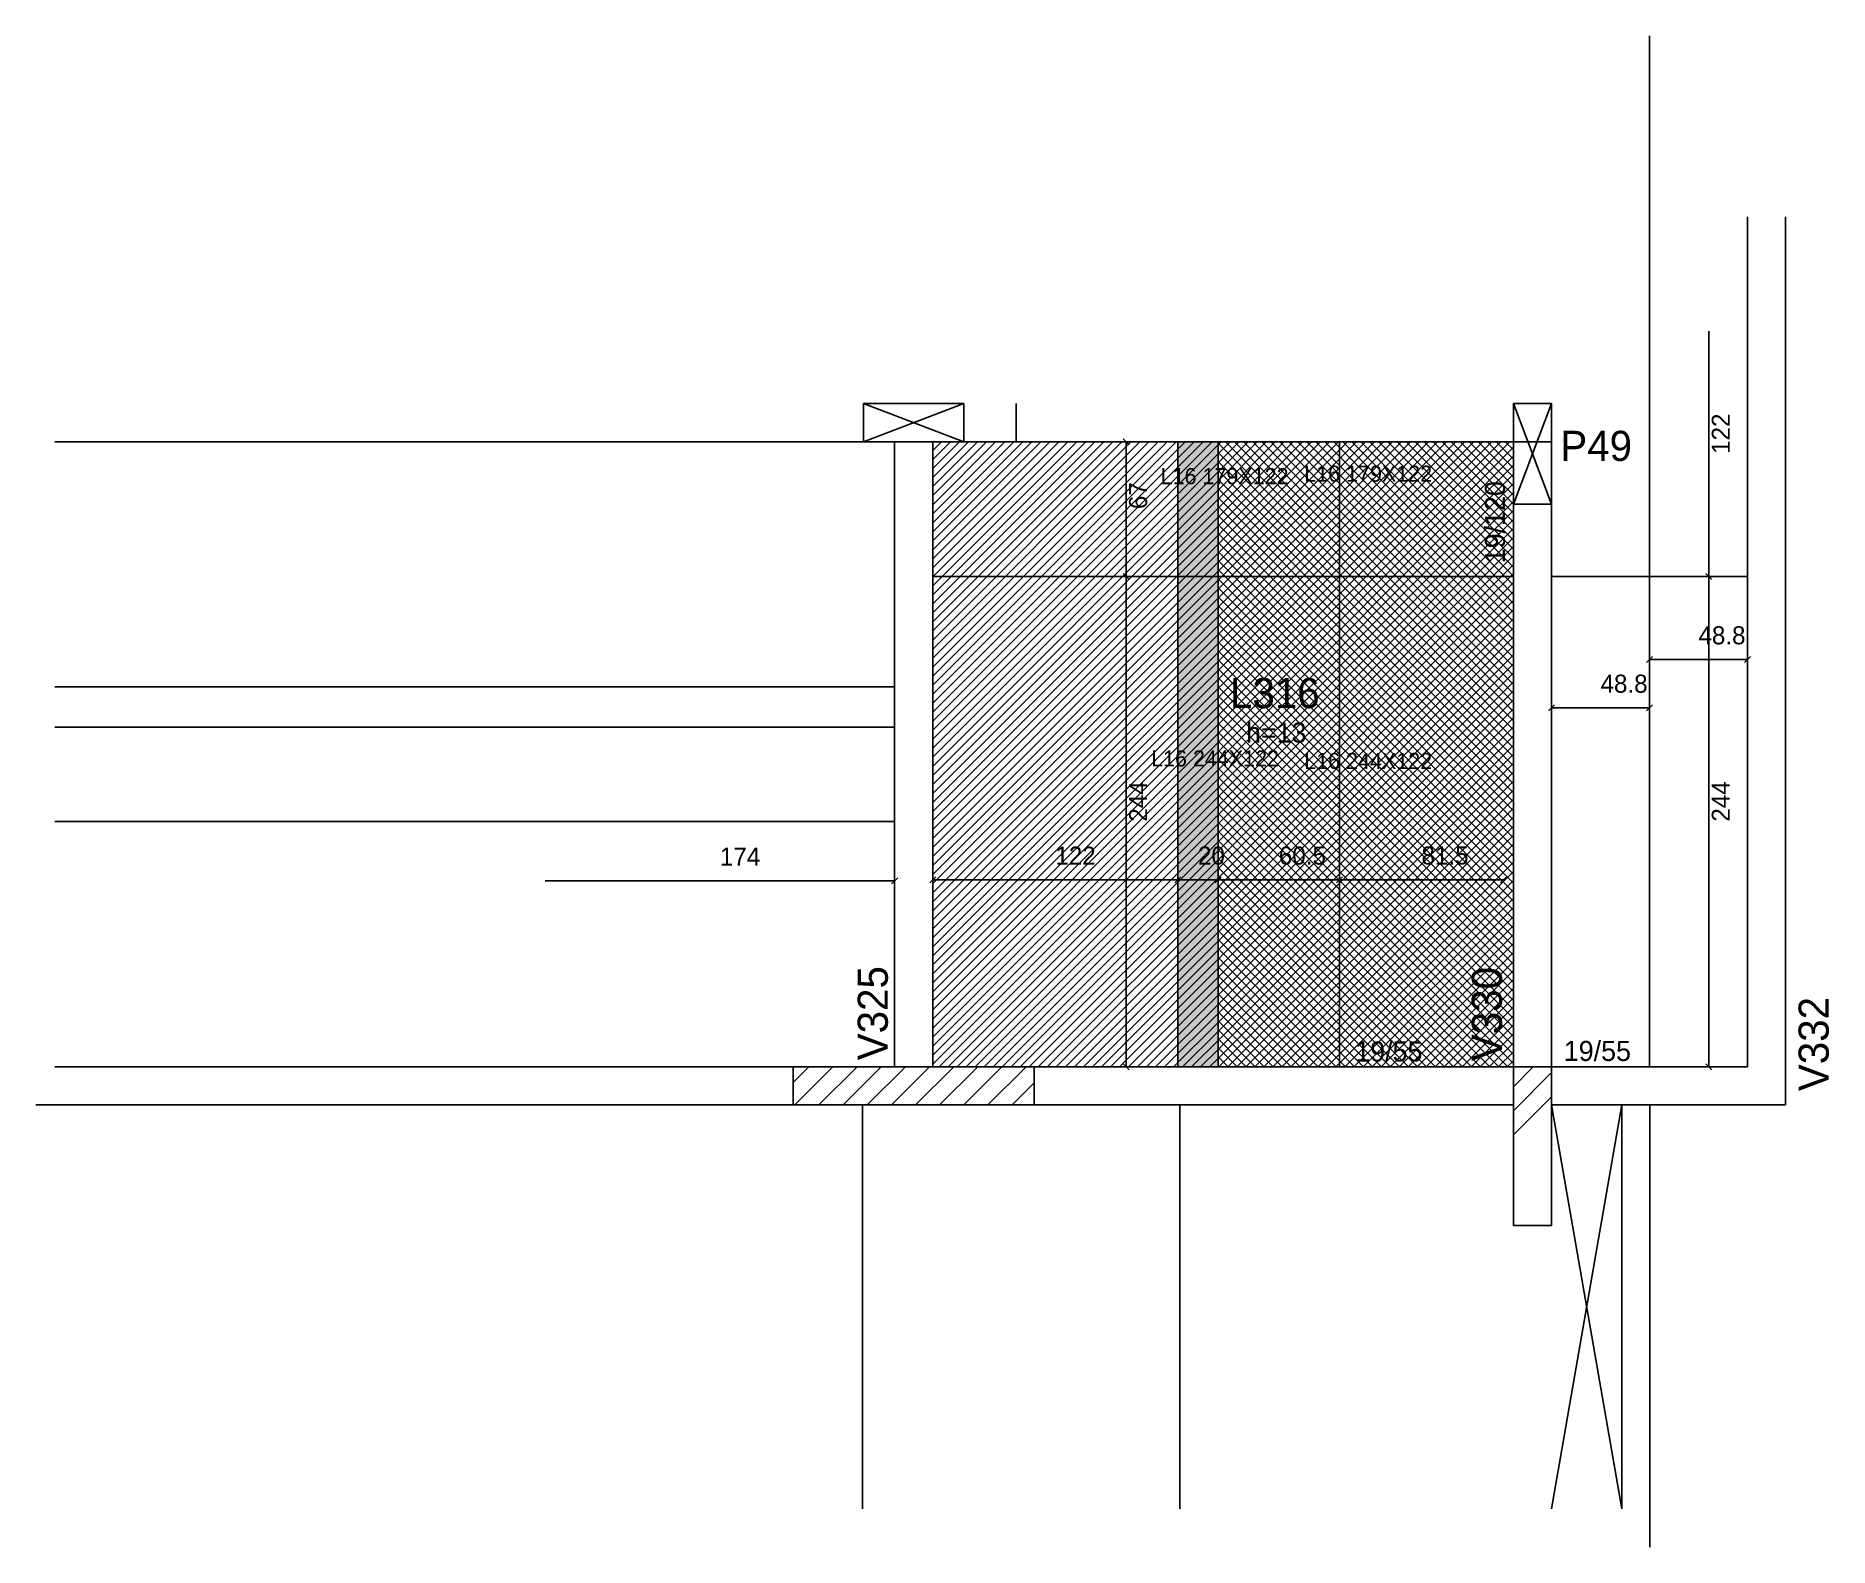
# Model space of a CAD drawing. Header units: metres. Extents: x 5343 to 6235, y 2042 to 2794.
import ezdxf

# ---------------------------------------------------------------- set-up
doc = ezdxf.new("R2010")
doc.units = ezdxf.units.M
for name, color, linetype in [('1', 7, 'Continuous'), ('3', 7, 'Continuous'), ('4', 7, 'Continuous'), ('7', 7, 'Continuous'), ('9', 7, 'Continuous'), ('AUX00', 7, 'Continuous'), ('Hachura', 7, 'Continuous'), ('Painéis', 7, 'Continuous'), ('REAPROVEITAMENTO', 7, 'Continuous')]:
    doc.layers.add(name, color=color, linetype=linetype)

msp = doc.modelspace()

# ---------------------------------------------------------------- hatches: boundary and pattern name
at = {"layer": '9'}
h = msp.add_hatch(color=7, dxfattribs=at)
h.dxf.hatch_style = 1
h.paths.add_polyline_path([(6078.07, 2280.94), (6078.07, 2280.94), (6078.07, 2480.94), (6078.07, 2480.94), (6078.07, 2280.94)])
at = {"layer": 'Hachura'}
h = msp.add_hatch(color=7, dxfattribs=at)
h.dxf.hatch_style = 1
h.paths.add_polyline_path([(5911.07, 2280.94), (5931.07, 2280.94), (5931.07, 2591.94), (5911.07, 2591.94), (5911.07, 2280.94)])
h = msp.add_hatch(dxfattribs=at)
h.set_pattern_fill('ANSI37')
h.paths.add_polyline_path([(6078.07, 2591.94), (5931.07, 2591.94), (5931.07, 2280.89), (6078.07, 2280.89), (6078.07, 2591.94)])
at = {"layer": 'REAPROVEITAMENTO'}
h = msp.add_hatch(dxfattribs=at)
h.set_pattern_fill('ANSI31')
h.paths.add_polyline_path([(5931.07, 2591.94), (5789.07, 2591.94), (5789.07, 2280.89), (5931.07, 2280.89), (5931.07, 2591.94)])

# ---------------------------------------------------------------- linework, layer by layer
at = {"layer": '1', "color": 1, "lineweight": 25}
for p, q in [((5754.57, 2591.94), (5804.57, 2610.94)), ((5804.57, 2591.94), (5754.57, 2610.94)), ((6078.07, 2560.94), (6097.07, 2610.94)), ((6097.07, 2560.94), (6078.07, 2610.94)), ((6097.07, 2060.94), (6132.07, 2261.94)), ((6097.07, 2261.94), (6132.07, 2060.94))]:
    msp.add_line(p, q, dxfattribs=at)
at = {"layer": '3', "color": 3, "lineweight": 25}
for p, q in [((6194.57, 2280.94), (6194.57, 2703.94)), ((5830.57, 2591.94), (5830.57, 2610.94)), ((5804.57, 2591.94), (6097.07, 2591.94)), ((6194.57, 2341.94), (6194.57, 2591.94)), ((5719.57, 2273.18), (5727.32, 2280.94)), ((5720.35, 2261.94), (5739.35, 2280.94)), ((5732.37, 2261.94), (5751.37, 2280.94)), ((5744.39, 2261.94), (5763.39, 2280.94)), ((5756.41, 2261.94), (5775.41, 2280.94)), ((5768.43, 2261.94), (5787.43, 2280.94)), ((5780.45, 2261.94), (5799.45, 2280.94)), ((5792.47, 2261.94), (5811.47, 2280.94)), ((5804.49, 2261.94), (5823.49, 2280.94)), ((5816.51, 2261.94), (5835.51, 2280.94)), ((6078.07, 2271.06), (6087.95, 2280.94)), ((6078.07, 2259.04), (6097.07, 2278.04)), ((5828.53, 2261.94), (5839.57, 2272.97)), ((6078.07, 2247.02), (6097.07, 2266.02))]:
    msp.add_line(p, q, dxfattribs=at)
for points in [[(6213.57, 2261.94), (6213.57, 2703.94)], [(5352.07, 2591.94), (5770.07, 2591.94)], [(5770.07, 2591.94), (5770.07, 2280.94)], [(5789.07, 2280.94), (5789.07, 2591.94)], [(6078.07, 2560.94), (6078.07, 2280.94)], [(6097.07, 2280.94), (6097.07, 2560.94)], [(5719.57, 2280.94), (5352.07, 2280.94)], [(6087.57, 2280.94), (5839.57, 2280.94)], [(6194.57, 2280.94), (6087.57, 2280.94)], [(5342.57, 2261.94), (5719.57, 2261.94)], [(5839.57, 2261.94), (6078.07, 2261.94)], [(6097.07, 2261.94), (6213.57, 2261.94)], [(6132.07, 2261.94), (6132.07, 2060.94)], [(6146.07, 2041.94), (6146.07, 2261.94)]]:
    msp.add_lwpolyline(points, dxfattribs=at)
at = {"layer": '7', "color": 7, "lineweight": 25}
for points in [[(5754.57, 2591.94), (5804.57, 2591.94), (5804.57, 2610.94), (5754.57, 2610.94), (5754.57, 2591.94)], [(6078.07, 2560.94), (6097.07, 2560.94), (6097.07, 2610.94), (6078.07, 2610.94), (6078.07, 2560.94)], [(5719.57, 2261.94), (5839.57, 2261.94), (5839.57, 2280.94), (5719.57, 2280.94), (5719.57, 2261.94)], [(6078.07, 2201.94), (6097.07, 2201.94), (6097.07, 2280.94), (6078.07, 2280.94), (6078.07, 2201.94)]]:
    msp.add_lwpolyline(points, dxfattribs=at)
at = {"layer": 'Painéis', "color": 200, "lineweight": 25}
for p, q in [((6145.82, 2793.94), (6145.82, 2280.94)), ((5911.07, 2280.94), (5911.07, 2591.94)), ((5931.07, 2280.94), (5931.07, 2591.94)), ((5991.57, 2280.94), (5991.57, 2591.94)), ((5789.07, 2524.94), (6078.07, 2524.94)), ((6097.07, 2524.94), (6194.57, 2524.94)), ((5352.07, 2469.94), (5770.07, 2469.94)), ((5352.07, 2449.94), (5770.07, 2449.94)), ((5352.07, 2402.94), (5770.07, 2402.94)), ((5754.07, 2261.94), (5754.07, 2060.94)), ((5912.07, 2261.94), (5912.07, 2060.94))]:
    msp.add_line(p, q, dxfattribs=at)
at = {"layer": 'Painéis', "color": 4, "lineweight": 25}
for p, q in [((6175.37, 2646.94), (6175.37, 2524.94)), ((5885.33, 2524.94), (5885.33, 2591.94)), ((5887.81, 2524.94), (5882.33, 2524.94)), ((5885.33, 2280.94), (5885.33, 2524.94)), ((6175.37, 2524.94), (6175.37, 2280.94)), ((6145.82, 2483.58), (6194.57, 2483.58)), ((6097.07, 2459.52), (6145.82, 2459.52)), ((6097.07, 2458.87), (6097.07, 2456.52)), ((6145.82, 2458.87), (6145.82, 2456.52)), ((5596.07, 2373.48), (5770.07, 2373.48)), ((5789.07, 2373.96), (5911.07, 2373.96)), ((5911.07, 2373.96), (5931.07, 2373.96)), ((5931.07, 2373.96), (5991.57, 2373.96)), ((5991.57, 2373.96), (6073.07, 2373.96)), ((5887.81, 2280.94), (5882.33, 2280.94))]:
    msp.add_line(p, q, dxfattribs=at)
at = {"layer": 'Painéis', "color": 0, "lineweight": 25}
for p, q in [((5886.83, 2590.44), (5883.83, 2593.44)), ((5886.83, 2523.44), (5883.83, 2526.44)), ((5883.83, 2526.44), (5886.83, 2523.44)), ((6173.87, 2526.44), (6176.87, 2523.44)), ((6176.87, 2523.44), (6173.87, 2526.44)), ((6147.32, 2485.08), (6144.32, 2482.08)), ((6193.07, 2482.08), (6196.07, 2485.08)), ((6098.57, 2461.02), (6095.57, 2458.02)), ((6144.32, 2458.02), (6147.32, 2461.02)), ((5768.57, 2371.98), (5771.57, 2374.98)), ((5790.57, 2375.46), (5787.57, 2372.46)), ((5909.57, 2372.46), (5912.57, 2375.46)), ((5912.57, 2375.46), (5909.57, 2372.46)), ((5929.57, 2372.46), (5932.57, 2375.46)), ((5932.57, 2375.46), (5929.57, 2372.46)), ((5990.07, 2372.46), (5993.07, 2375.46)), ((5993.07, 2375.46), (5990.07, 2372.46)), ((6071.57, 2372.46), (6074.57, 2375.46)), ((5883.83, 2282.44), (5886.83, 2279.44)), ((6173.87, 2282.44), (6176.87, 2279.44))]:
    msp.add_line(p, q, dxfattribs=at)

# ---------------------------------------------------------------- texts
at = {"layer": '3', "color": 3, "lineweight": 25}
msp.add_text('19/120', height=10, rotation=90, dxfattribs=at).set_placement((6073.89, 2531.49))
for s, p in [('h=13', (5944.95, 2442.25)), ('19/55', (6103.15, 2283.83)), ('19/55', (5999.34, 2283.57))]:
    msp.add_text(s, height=10, dxfattribs=at).set_placement(p)
at = {"layer": '4', "color": 4, "lineweight": 25}
for s, p in [('P49', (6101.44, 2582.41)), ('L316', (5937.01, 2459.41))]:
    msp.add_text(s, height=15, dxfattribs=at).set_placement(p)
for s, p in [('V325', (5766.67, 2284.2)), ('V330', (6072.34, 2283.78)), ('V332', (6235.03, 2268.84))]:
    msp.add_text(s, height=15, rotation=90, dxfattribs=at).set_placement(p)
at = {"layer": 'AUX00', "color": 7, "lineweight": 25}
for s, p in [('L16^J179X122', (5973.96, 2572.09)), ('L16^J179X122', (5902.48, 2570.86)), ('L16^J244X122', (5897.72, 2430.39)), ('L16^J244X122', (5973.96, 2429.16))]:
    msp.add_text(s, height=8, dxfattribs=at).set_placement(p)
at = {"layer": 'Painéis', "color": 240, "lineweight": 25}
for s, p in [('122', (6185.81, 2585.94)), ('67', (5895.74, 2558.44)), ('244', (5895.76, 2402.94)), ('244', (6185.8, 2402.94))]:
    msp.add_text(s, height=9, rotation=90, dxfattribs=at).set_placement(p)
for s, p in [('48.8', (6170.19, 2491.17)), ('48.8', (6121.44, 2467.1)), ('174', (5683.07, 2381.04)), ('122', (5850.07, 2381.51)), ('20', (5921.07, 2381.55)), ('60.5', (5961.32, 2381.56)), ('81.5', (6032.32, 2381.58))]:
    msp.add_text(s, height=9, dxfattribs=at).set_placement(p)

doc.saveas('drawing.dxf')
